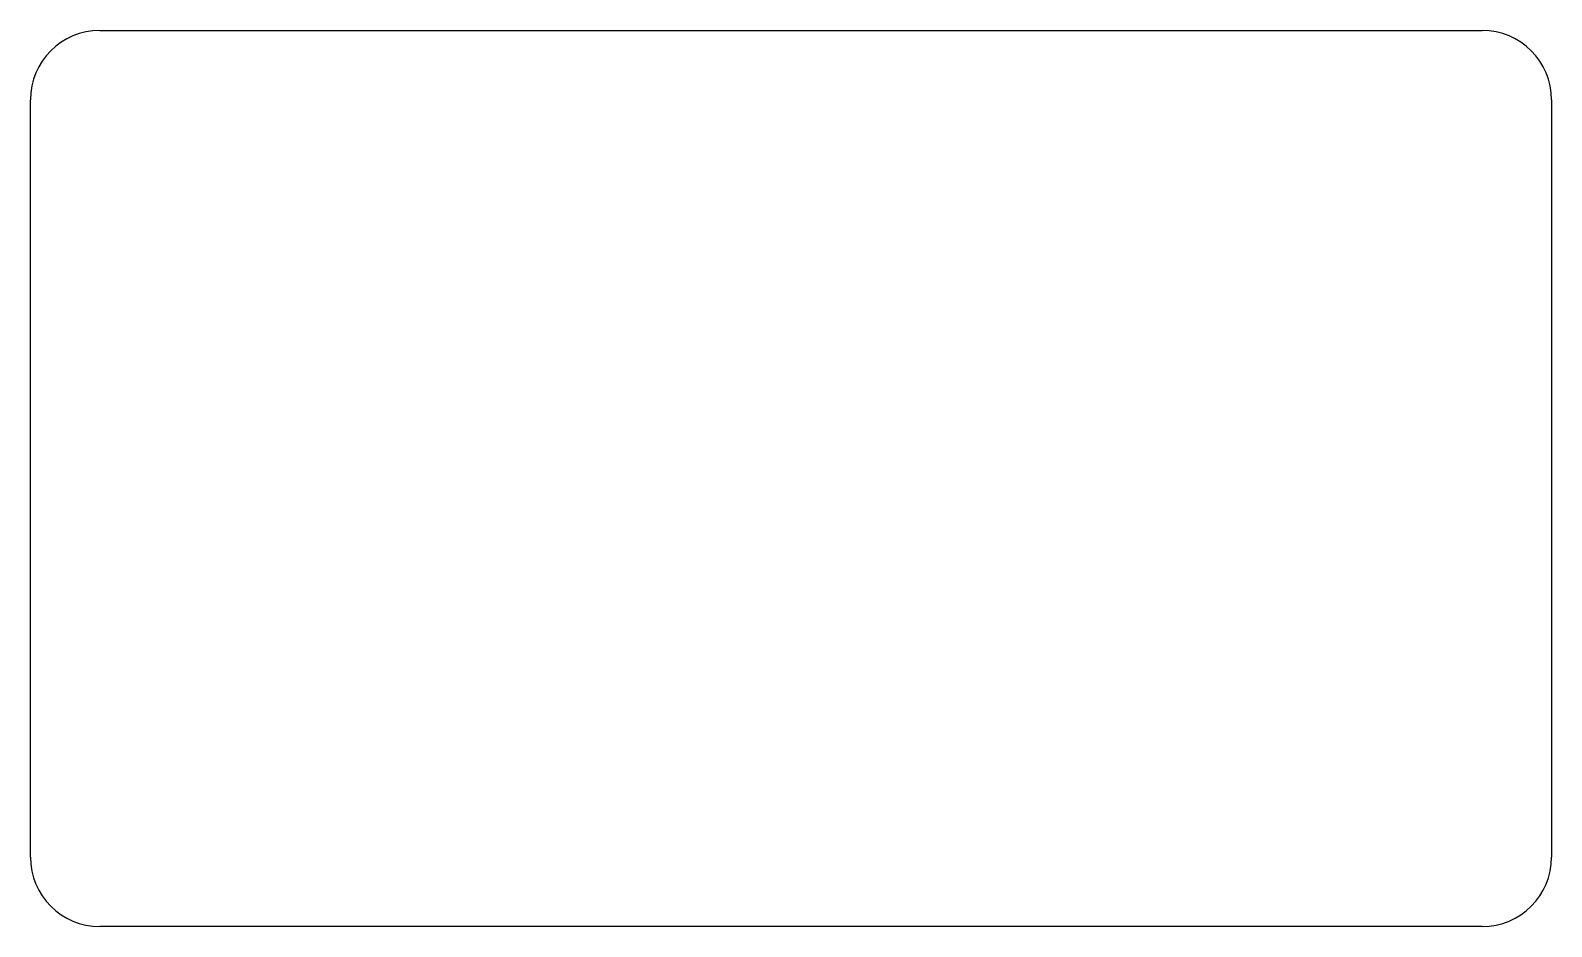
# Model space of a CAD drawing. Extents: x -110 to 110, y -65 to 65.
import ezdxf

# ---------------------------------------------------------------- set-up
doc = ezdxf.new("R2010")
doc.units = 0
doc.header["$MEASUREMENT"] = 0
doc.layers.add('VISIBLE', color=7, linetype='CONTINUOUS')

msp = doc.modelspace()

# ---------------------------------------------------------------- linework, layer by layer
at = {"layer": 'VISIBLE'}
for p, q in [((-99.5, 64.5), (99.5, 64.5)), ((-109.5, -54.5), (-109.5, 54.5)), ((109.5, 54.5), (109.5, -54.5)), ((99.5, -64.5), (-99.5, -64.5))]:
    msp.add_line(p, q, dxfattribs=at)
for centre, start, end in [((-99.5, 54.5), 90, 180), ((99.5, 54.5), 0, 90), ((-99.5, -54.5), 180, 270), ((99.5, -54.5), 270, 0)]:
    msp.add_arc(centre, 10, start, end, dxfattribs=at)

doc.saveas('drawing.dxf')
